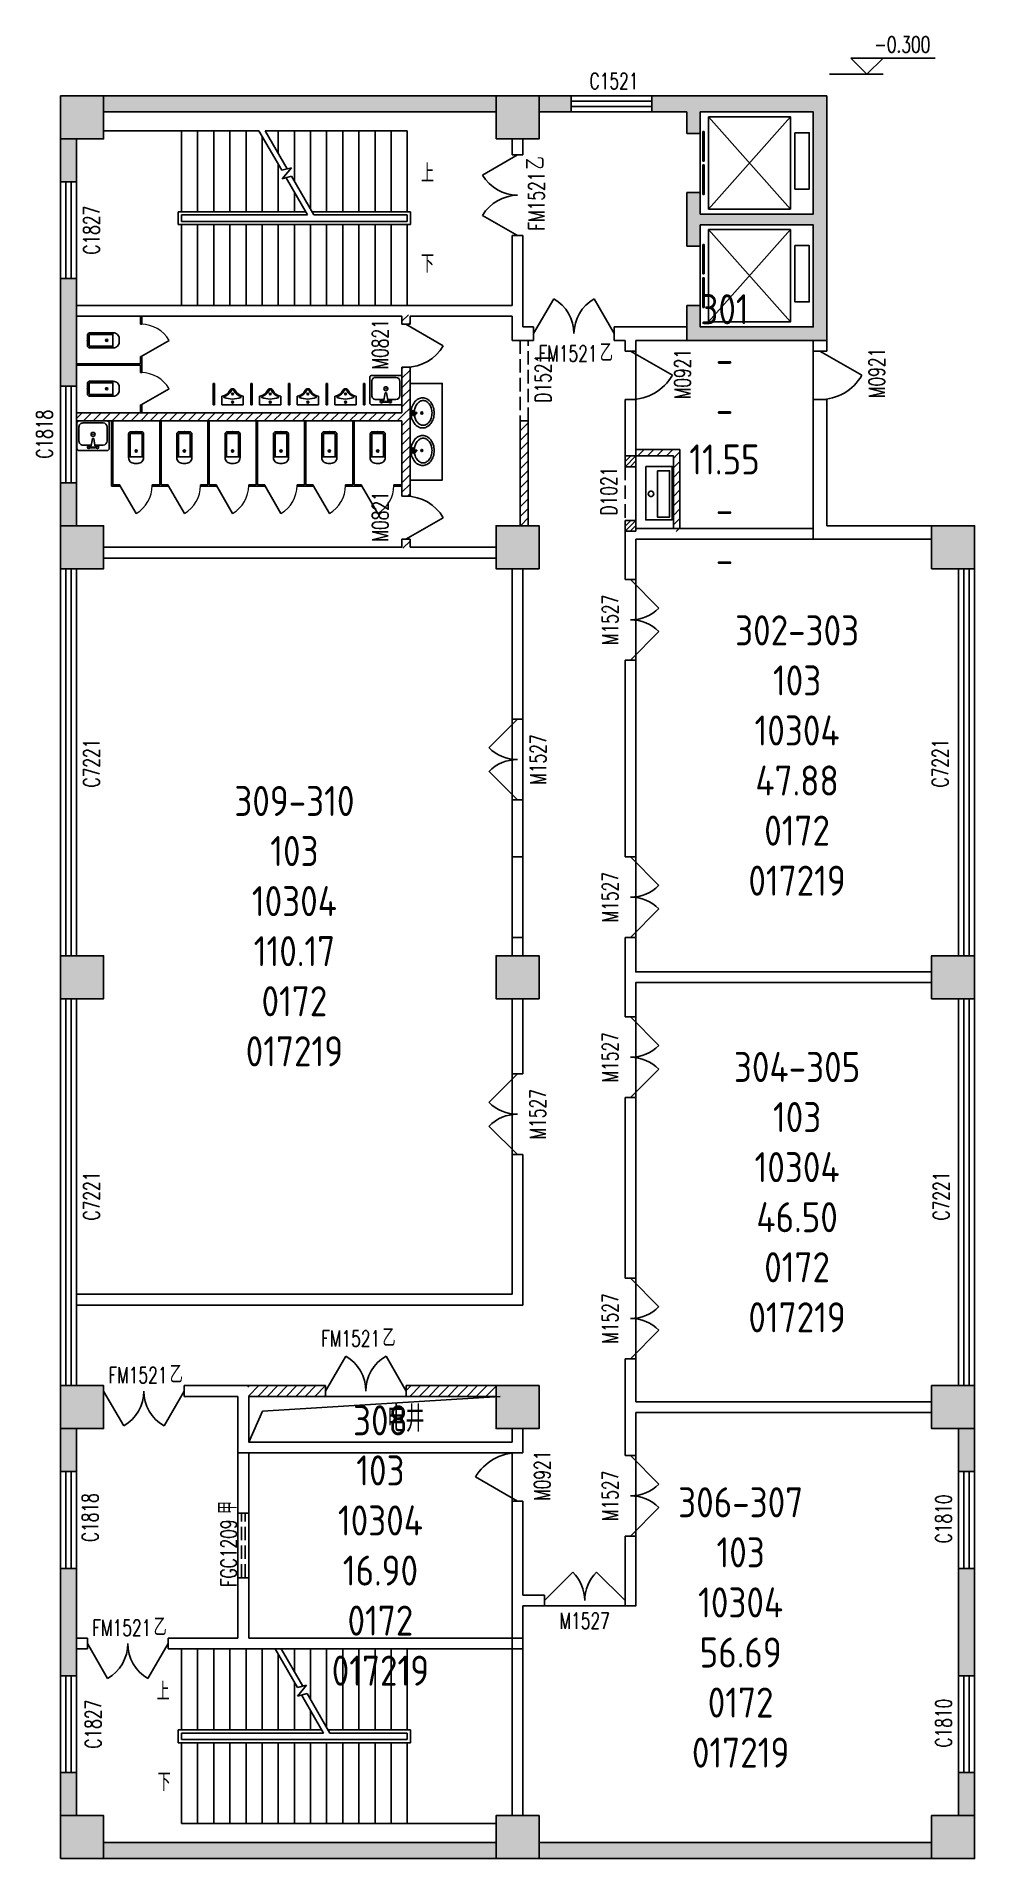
# Model space of a CAD drawing. Extents: x 203712 to 221160, y 120475 to 154381.
import ezdxf

# ---------------------------------------------------------------- set-up
doc = ezdxf.new("R2010")
doc.units = 0
doc.header["$LTSCALE"] = 1000
doc.header["$MEASUREMENT"] = 0
doc.linetypes.add('DASH', pattern=[0.35, 0.25, -0.1])
for name, color, linetype in [('bady', 30, 'Continuous'), ('PUB_HATCH', 8, 'Continuous'), ('RM', 4, 'Continuous'), ('RM$', 5, 'Continuous'), ('RM$TXT', 5, 'Continuous')]:
    doc.layers.add(name, color=color, linetype=linetype)
doc.styles.add('_TCH_DIM', font='SIMPLEX', dxfattribs={"bigfont": 'GBCBIG'})
doc.styles.add('_TCH_WINDOW', font='SIMPLEX', dxfattribs={"bigfont": 'GBCBIG'})
doc.styles.get("Standard").update_dxf_attribs({"font": 'gbenor.shx', "bigfont": 'gbcbig.shx'})
pattern_1 = [(45, (0, 89.76), (-88.388383, 88.388383), [])]

# ---------------------------------------------------------------- blocks, each defined once
blk = doc.blocks.new('_FZH')
blk.add_lwpolyline([(-0.5, -0.5), (0.5, -0.5), (0.5, 0.5), (-0.5, 0.5)], close=True)
at = {"layer": 'PUB_HATCH'}
blk.add_solid([(-0.5, -0.5), (0.5, -0.5), (-0.5, 0.5), (0.5, 0.5)], dxfattribs=at)
blk = doc.blocks.new('$WINLIB2D$00000001')
at = {"color": 0}
for points in [[(-0.5, 0.5), (-0.5, -0.5)], [(-0.5, 0.5), (0.5, 0.5)], [(0.5, -0.5), (0.5, 0.5)], [(0.5, 0.1667), (-0.5, 0.1667)], [(0.5, -0.1667), (-0.5, -0.1667)], [(-0.5, -0.5), (0.5, -0.5)]]:
    blk.add_lwpolyline(points, dxfattribs=at)
blk = doc.blocks.new('$DorLib2D$00000127')
at = {"color": 0, "linetype": 'Continuous'}
for p, q in [((-0.033, 0.795, -93.75), (-0.533, 0.795, -93.75)), ((-0.533, 0.795, -93.75), (-0.533, 0.69, -93.75)), ((-0.033, 0.69, -93.75), (-0.533, 0.69, -93.75)), ((-0.033, 0.795, -93.75), (-0.033, 0.69, -93.75)), ((0.033, 0.795, -93.75), (0.033, 0.69, -93.75)), ((0.533, 0.795, -93.75), (0.033, 0.795, -93.75)), ((0.533, 0.69, -93.75), (0.033, 0.69, -93.75)), ((0.533, 0.795, -93.75), (0.533, 0.69, -93.75)), ((0.5, 0.5, -93.75), (-0.5, 0.5, -93.75))]:
    blk.add_line(p, q, dxfattribs=at)
blk = doc.blocks.new('$DorLib2D$00000231')
at = {"color": 0}
for p, q in [((-0.5, 0), (-0.25, 0.433)), ((0.5, 0), (0.25, 0.433))]:
    blk.add_line(p, q, dxfattribs=at)
for centre, start, end in [((-0.5, 0), 0, 60), ((0.5, 0), 120, 180)]:
    blk.add_arc(centre, 0.5, start, end, dxfattribs=at)
blk = doc.blocks.new('$DorLib2D$00000228')
at = {"color": 0}
blk.add_line((0.5, 0), (0, 0.866), dxfattribs=at)
blk.add_arc((0.5, 0), 1, 120, 180, dxfattribs=at)
blk = doc.blocks.new('$DorLib2D$00000116')
at = {"color": 0}
for p, q in [((-0.5, 0), (-0.146, 0.354)), ((0.5, 0), (0.146, 0.354))]:
    blk.add_line(p, q, dxfattribs=at)
for centre, start, end in [((-0.5, 0), 0, 45), ((0.5, 0), 135, 180)]:
    blk.add_arc(centre, 0.5, start, end, dxfattribs=at)
blk = doc.blocks.new('$lvtry$00000193')
at = {"color": 0}
for p, q in [((-17, -43), (-17, -33)), ((17, -43), (17, -33))]:
    blk.add_line(p, q, dxfattribs=at)
blk.add_lwpolyline([(280, -215, 0.12431), (260, -136, 0.105707), (198, -63, 0.086941), (110, -17, 0.077137), (0, 0, 0.077137), (-110, -17, 0.086941), (-198, -63, 0.105707), (-260, -136, 0.12431), (-280, -215, 0.12431), (-260, -294, 0.105707), (-198, -367, 0.086941), (-110, -413, 0.077137), (0, -430, 0.077137), (110, -413, 0.086941), (198, -367, 0.105707), (260, -294, 0.12431)], format="xyb", close=True, dxfattribs=at)
blk.add_lwpolyline([(-25, -61, 0.056876), (-95, -75, 0.086941), (-168, -113, 0.105707), (-216, -170, 0.12431), (-230, -225, 0.12431), (-216, -280, 0.105707), (-168, -337, 0.086941), (-95, -375, 0.077137), (0, -390, 0.077137), (95, -375, 0.086941), (168, -337, 0.105707), (216, -280, 0.12431), (230, -225, 0.12431), (216, -170, 0.105707), (168, -113, 0.086941), (95, -75, 0.06676), (13, -60, 0.06676)], format="xyb", dxfattribs=at)
for centre, radius in [((0, -200), 20), ((0, -43), 16.7)]:
    blk.add_circle(centre, radius, dxfattribs=at)
for centre, radius, start, end in [((-40, -34), 10.1, 106.6096, 258.1648), ((-64, 234), 259, 274.7069, 282.3732), ((-75, -213), 173, 71.36, 79.1873), ((-29, -80), 6.77, 155.344, 308.3224), ((-171, 19), 166, 324.8411, 338.1337), ((-171, 19), 170, 324.8411, 331.3523), ((-29, -80), 3.37, 155.344, 308.3224), ((100, -194), 170, 132.3141, 138.8253), ((100, -194), 166, 125.5327, 138.8253), ((-12, -58), 10.6, 201.8924, 261.774), ((0, -33), 16.7, 0, 180), ((-381, -115), 372, 2.3982, 6.7627), ((0, -96), 9.9, 201.7837, 338.2163), ((64, 234), 259, 257.6268, 265.2931), ((381, -115), 372, 170.1008, 177.6018), ((75, -213), 173, 100.8127, 110.4191), ((40, -34), 10.1, 281.8352, 73.3904)]:
    blk.add_arc(centre, radius, start, end, dxfattribs=at)
for p in [(0, -43), (0, -200)]:
    blk.add_point(p, dxfattribs=at)
blk = doc.blocks.new('$lvtry$00000202')
at = {"color": 0}
for p, q in [((-110, -40, 0), (-110, -470, 0)), ((100, -30, 0), (-100, -30, 0)), ((110, -470, 0), (110, -40, 0)), ((140, -470, 0), (-140, -470, 0))]:
    blk.add_line(p, q, dxfattribs=at)
at = {"color": 0, "elevation": 0}
blk.add_lwpolyline([(140, -40, 0.414214), (100, 0), (-100, 0, 0.414214), (-140, -40), (-140, -480, 0.414214), (-30, -590), (30, -590, 0.414214), (140, -480)], format="xyb", close=True, dxfattribs=at)
at = {"color": 0}
blk.add_circle((0, -359, 0), 20, dxfattribs=at)
for centre, start, end in [((-100, -40, 0), 90, 180), ((100, -40, 0), 0, 90)]:
    blk.add_arc(centre, 10, start, end, dxfattribs=at)
for p in [(0, 0, 0), (0, -359, 0)]:
    blk.add_point(p, dxfattribs=at)
blk = doc.blocks.new('$TCHSYS$APDOOR2D')
blk.add_line((0.5, 0), (0, 0.866))
at = {"lineweight": 13}
blk.add_arc((0.5, 0), 1, 120, 180, dxfattribs=at)
blk = doc.blocks.new('$lvtry$00000222')
at = {"color": 0, "elevation": 0}
blk.add_lwpolyline([(-205, -191), (-205, 0), (205, 0), (205, -191, 0.268068), (51, -323, -0.317765), (0, -360, -0.317765), (-51, -323, 0.268068)], format="xyb", close=True, dxfattribs=at)
at = {"color": 0}
for centre in [(0, -60, 0), (0, -242, 0)]:
    blk.add_circle(centre, 20, dxfattribs=at)
for centre, radius, start, end in [((-152, -175, 0), 10, 114.1084, 248.1394), ((5, -526, 0), 395, 66.6675, 114.1084), ((-243, -401, 0), 233, 19.2639, 68.1394), ((0, -316, 0), 24, 199.2639, 269.4998), ((0, -316, 0), 24, 270.5002, 340.7361), ((243, -401, 0), 233, 110.4941, 160.7361), ((158, -173, 0), 10, 290.4941, 66.6675)]:
    blk.add_arc(centre, radius, start, end, dxfattribs=at)
for p in [(0, -60, 0), (0, -242, 0)]:
    blk.add_point(p, dxfattribs=at)
blk = doc.blocks.new('$lvtry$00000188')
at = {"color": 0, "linetype": 'ByBlock'}
for p, q in [((-262, -437, 0), (-262, -175, 0)), ((-187, -100, 0), (-31, -100, 0)), ((-41, -53, 0), (-12, -225, 0)), ((-38, -50, 0), (38, -50, 0)), ((-12, -225, 0), (12, -225, 0)), ((12, -225, 0), (41, -53, 0)), ((31, -100, 0), (187, -100, 0)), ((262, -175, 0), (262, -437, 0)), ((187, -512, 0), (-187, -512, 0))]:
    blk.add_line(p, q, dxfattribs=at)
at = {"color": 0, "linetype": 'ByBlock', "elevation": 0}
blk.add_lwpolyline([(-262, 0, 0.414214), (-300, -37), (-300, -512, 0.414214), (-262, -549), (262, -549, 0.414214), (300, -512), (300, -37, 0.414214), (262, 0)], format="xyb", close=True, dxfattribs=at)
blk.add_lwpolyline([(262, -175, 0.414214), (187, -100)], format="xyb", dxfattribs=at)
at = {"color": 0, "linetype": 'ByBlock'}
for centre, radius in [((-80, -62, 0), 25), ((-80, -62, 0), 20), ((0, -300, 0), 37.4), ((80, -62, 0), 25), ((80, -62, 0), 20)]:
    blk.add_circle(centre, radius, dxfattribs=at)
for centre, radius, start, end in [((-187, -175, 0), 74.9, 90, 180), ((-38, -53, 0), 3, 90, 189.4623), ((38, -53, 0), 3, 350.5377, 90), ((-187, -437, 0), 74.9, 180, 270), ((187, -437, 0), 74.9, 270, 0)]:
    blk.add_arc(centre, radius, start, end, dxfattribs=at)
at = {"color": 0}
for p in [(0, -65, 0), (0, -300, 0)]:
    blk.add_point(p, dxfattribs=at)

msp = doc.modelspace()

# ---------------------------------------------------------------- hatches: boundary and pattern name
at = {"layer": 'bady'}
for points in [[(204960, 153275), (204960, 152975), (212260, 152975), (212260, 153275)], [(213060, 153275), (213060, 152975), (213660, 152975), (213660, 153275)], [(216054, 153275), (215160, 153275), (215160, 152975), (215810, 152975), (215975, 153075)], [(218160, 152975), (218410, 153275), (216054, 153275), (215975, 153075), (216060, 152975)], [(218244, 151008), (218410, 151075), (218410, 153275), (218160, 152975), (218160, 151075)], [(215810, 152975), (215810, 152575), (216060, 152575), (216060, 152975), (215975, 153075)], [(204460, 152475), (204160, 152475), (204160, 151675), (204460, 151675)], [(216060, 151075), (216060, 151475), (215810, 151475), (215810, 151075), (215977, 151008)], [(215810, 151075), (215810, 150475), (216060, 150475), (216060, 150875), (215977, 151008)], [(215977, 151008), (216060, 150875), (218160, 150875), (218244, 151008), (218160, 151075), (216060, 151075)], [(218160, 148975), (218410, 148725), (218410, 151075), (218244, 151008), (218160, 150875)], [(204460, 147875), (204460, 149875), (204160, 149875), (204160, 147875)], [(216060, 148975), (216060, 149375), (215810, 149375), (215810, 148725)], [(216060, 148975), (215810, 148725), (218410, 148725), (218160, 148975)], [(204160, 145275), (204460, 145275), (204460, 146075), (204160, 146075)], [(204460, 128475), (204160, 128475), (204160, 127675), (204460, 127675)], [(221160, 128475), (220860, 128475), (220860, 127675), (221160, 127675)], [(204460, 123875), (204460, 125875), (204160, 125875), (204160, 123875)], [(220860, 125875), (220860, 123875), (221160, 123875), (221160, 125875)], [(204160, 121275), (204460, 121275), (204460, 122075), (204160, 122075)], [(220860, 121275), (221160, 121275), (221160, 122075), (220860, 122075)], [(212260, 120475), (212260, 120775), (204960, 120775), (204960, 120475)], [(220360, 120475), (220360, 120775), (213060, 120775), (213060, 120475)]]:
    msp.add_hatch(color=30, dxfattribs=at).paths.add_polyline_path(points)
h = msp.add_hatch(dxfattribs=at)
h.set_pattern_fill('普通砖', color=30, scale=50, style=0)
h.set_pattern_definition(pattern_1)
h.paths.add_polyline_path([(210510, 149175), (210510, 149025), (210660, 149025), (210660, 149175), (210585, 149242)])
h = msp.add_hatch(dxfattribs=at)
h.set_pattern_fill('普通砖', color=30, scale=50, style=0)
h.set_pattern_definition(pattern_1)
h.paths.add_polyline_path([(210660, 147300), (210660, 148225), (210510, 148225), (210510, 147375), (210560, 147300)])
h = msp.add_hatch(dxfattribs=at)
h.set_pattern_fill('普通砖', color=30, scale=50, style=0)
h.set_pattern_definition(pattern_1)
h.paths.add_polyline_path([(204460, 147225), (205660, 147225), (205660, 147375), (204460, 147375)])
h = msp.add_hatch(dxfattribs=at)
h.set_pattern_fill('普通砖', color=30, scale=50, style=0)
h.set_pattern_definition(pattern_1)
h.paths.add_polyline_path([(205660, 147375), (205660, 147225), (210510, 147225), (210560, 147300), (210510, 147375)])
h = msp.add_hatch(dxfattribs=at)
h.set_pattern_fill('普通砖', color=30, scale=50, style=0)
h.set_pattern_definition(pattern_1)
h.paths.add_polyline_path([(210510, 147225), (210510, 145825), (210660, 145825), (210660, 147300), (210560, 147300)])
h = msp.add_hatch(dxfattribs=at)
h.set_pattern_fill('普通砖', color=30, scale=50, style=0)
h.set_pattern_definition(pattern_1)
h.paths.add_polyline_path([(212860, 145275), (212860, 147225), (212710, 147225), (212710, 145275)])
h = msp.add_hatch(dxfattribs=at)
h.set_pattern_fill('ANSI31', color=30, scale=41.666667, style=0)
h.set_pattern_definition([(45, (214660.384, 146375), (-46.772, 46.772), [])])
h.paths.add_polyline_path([(214860, 146575), (214660, 146575), (214660, 146375), (214860, 146375)])
h = msp.add_hatch(dxfattribs=at)
h.set_pattern_fill('普通砖', color=30, scale=50, style=0)
h.set_pattern_definition(pattern_1)
h.paths.add_polyline_path([(214860, 146575), (215560, 146575), (215620, 146615), (215620, 146695), (214860, 146695)])
h = msp.add_hatch(dxfattribs=at)
h.set_pattern_fill('普通砖', color=30, scale=50, style=0)
h.set_pattern_definition(pattern_1)
h.paths.add_polyline_path([(215620, 145158), (215680, 145225), (215680, 146575), (215620, 146615), (215560, 146575), (215560, 145225)])
h = msp.add_hatch(dxfattribs=at)
h.set_pattern_fill('普通砖', color=30, scale=50, style=0)
h.set_pattern_definition(pattern_1)
h.paths.add_polyline_path([(215620, 146615), (215680, 146575), (215680, 146695), (215620, 146695)])
h = msp.add_hatch(dxfattribs=at)
h.set_pattern_fill('ANSI31', color=30, scale=41.666667, style=0)
h.set_pattern_definition([(45, (214660.384, 145175), (-46.772, 46.772), [])])
h.paths.add_polyline_path([(214860, 145375), (214660, 145375), (214660, 145175), (214860, 145175)])
h = msp.add_hatch(dxfattribs=at)
h.set_pattern_fill('普通砖', color=30, scale=50, style=0)
h.set_pattern_definition(pattern_1)
h.paths.add_polyline_path([(210660, 144875), (210660, 145025), (210510, 145025), (210510, 144875), (210585, 144808)])
h = msp.add_hatch(dxfattribs=at)
h.set_pattern_fill('普通砖', color=30, scale=50, style=0)
h.set_pattern_definition(pattern_1)
h.paths.add_polyline_path([(207660, 129075), (209089, 129075), (209089, 129275), (207660, 129275), (207594, 129142)])
h = msp.add_hatch(dxfattribs=at)
h.set_pattern_fill('普通砖', color=30, scale=50, style=0)
h.set_pattern_definition(pattern_1)
h.paths.add_polyline_path([(212260, 129075), (212260, 129275), (210589, 129275), (210589, 129075)])

# ---------------------------------------------------------------- linework, layer by layer
at = {"layer": 'bady', "color": 30}
for p, q in [((219160, 153678), (218860, 153978)), ((218860, 153978), (220425, 153978)), ((219160, 153678), (219460, 153978)), ((218460, 153678), (219460, 153678)), ((212260, 153275), (204960, 153275)), ((213660, 153275), (213060, 153275)), ((213660, 152975), (213660, 153275)), ((216054, 153275), (215160, 153275)), ((215160, 153275), (215160, 152975)), ((218410, 153275), (216054, 153275)), ((218410, 151075), (218410, 153275)), ((212260, 152975), (204960, 152975)), ((213060, 152975), (213660, 152975)), ((215160, 152975), (215810, 152975)), ((215810, 152975), (215810, 152575)), ((216060, 152575), (216060, 152975)), ((218160, 152975), (216060, 152975)), ((218160, 151075), (218160, 152975)), ((206410, 152625), (204960, 152625)), ((207851, 152625), (206410, 152625)), ((206410, 151120), (206410, 152625)), ((206410, 151120), (206410, 152625)), ((206710, 151120), (206710, 152625)), ((207010, 151120), (207010, 152625)), ((207310, 151120), (207310, 152625)), ((207610, 151120), (207610, 152625)), ((208275, 151890), (207851, 152625)), ((210610, 152625), (207966, 152625)), ((208375, 151916), (207966, 152625)), ((208210, 152202), (208210, 152625)), ((208510, 151683), (208510, 152625)), ((208810, 151163), (208810, 152625)), ((209110, 151120), (209110, 152625)), ((209410, 151120), (209410, 152625)), ((209710, 151120), (209710, 152625)), ((210010, 151120), (210010, 152625)), ((210310, 151120), (210310, 152625)), ((210610, 151120), (210610, 152625)), ((217736, 152886), (216213, 151169)), ((216213, 152886), (217736, 151169)), ((204160, 152475), (204160, 151675)), ((204460, 151675), (204460, 152475)), ((204460, 152475), (204460, 149375)), ((207910, 151120), (207910, 152522)), ((212560, 152475), (212560, 152175)), ((212760, 152175), (212760, 152475)), ((215810, 152575), (216060, 152575)), ((208210, 151120), (208210, 152002)), ((208456, 151938), (208275, 151890)), ((208283, 151732), (208456, 151938)), ((212560, 152175), (212760, 152175)), ((204160, 151675), (204460, 151675)), ((208455, 151778), (208283, 151732)), ((208754, 151060), (208355, 151751)), ((208870, 151060), (208455, 151778)), ((208510, 151120), (208510, 151483)), ((216060, 151475), (215810, 151475)), ((215810, 151475), (215810, 151075)), ((216060, 151075), (216060, 151475)), ((208720, 151120), (206350, 151120)), ((206350, 151120), (206350, 150880)), ((206350, 150880), (210670, 150880)), ((208754, 151060), (206410, 151060)), ((208754, 151060), (206410, 151060)), ((206410, 151060), (206410, 150940)), ((206410, 150940), (206410, 151060)), ((206410, 150940), (210610, 150940)), ((206410, 150940), (210610, 150940)), ((206410, 150880), (206410, 149375)), ((206410, 149375), (206410, 150880)), ((206710, 150880), (206710, 149375)), ((207010, 150880), (207010, 149375)), ((207310, 150880), (207310, 149375)), ((207610, 150880), (207610, 149375)), ((207910, 150880), (207910, 149375)), ((208210, 150880), (208210, 149375)), ((208510, 150880), (208510, 149375)), ((208810, 150880), (208810, 149375)), ((210670, 151120), (208835, 151120)), ((210610, 151060), (208870, 151060)), ((210610, 151060), (208870, 151060)), ((209110, 150880), (209110, 149375)), ((209410, 150880), (209410, 149375)), ((209710, 150880), (209710, 149375)), ((210010, 150880), (210010, 149375)), ((210310, 150880), (210310, 149375)), ((210610, 150940), (210610, 151060)), ((210610, 151060), (210610, 150940)), ((210610, 150880), (210610, 149375)), ((210670, 150880), (210670, 151120)), ((215810, 151075), (215810, 150475)), ((216060, 151075), (218160, 151075)), ((218410, 148725), (218410, 151075)), ((212760, 150675), (212560, 150675)), ((212560, 150675), (212560, 149375)), ((212760, 149375), (212760, 150675)), ((216060, 150475), (216060, 150875)), ((216060, 150875), (218160, 150875)), ((217736, 150786), (216213, 149069)), ((216213, 150786), (217736, 149069)), ((218160, 148975), (218160, 150875)), ((215810, 150475), (216060, 150475)), ((204460, 149875), (204160, 149875)), ((204160, 149875), (204160, 147875)), ((204460, 147875), (204460, 149875)), ((204460, 149375), (210585, 149375)), ((204460, 149375), (204460, 149175)), ((204460, 149375), (206410, 149375)), ((206410, 149375), (210610, 149375)), ((210585, 149375), (212560, 149375)), ((212760, 148975), (212760, 149375)), ((216060, 149375), (215810, 149375)), ((215810, 149375), (215810, 148725)), ((216060, 148975), (216060, 149375)), ((204460, 149175), (210510, 149175)), ((205648, 149175), (205648, 149025)), ((205673, 149175), (205648, 149175)), ((205648, 149025), (205673, 149025)), ((205673, 149025), (205673, 149175)), ((210510, 149175), (210510, 149025)), ((210510, 149025), (210660, 149025)), ((210660, 149175), (212560, 149175)), ((210660, 149025), (210660, 149175)), ((212560, 148725), (212560, 149175)), ((212960, 148975), (212760, 148975)), ((212960, 148725), (212960, 148975)), ((214760, 148975), (214460, 148975)), ((214460, 148975), (214460, 148725)), ((214760, 148975), (215810, 148975)), ((215810, 148975), (215810, 148725)), ((216060, 148975), (218160, 148975)), ((212560, 148725), (212960, 148725)), ((212860, 148725), (212710, 148725)), ((214460, 148725), (214660, 148725)), ((214660, 148725), (214660, 148525)), ((214660, 148525), (214860, 148525)), ((214860, 148725), (215810, 148725)), ((214860, 148525), (214860, 148725)), ((215810, 148725), (218410, 148725)), ((218160, 148725), (218160, 148525)), ((218410, 148725), (218160, 148725)), ((218160, 148525), (218410, 148525)), ((218410, 148525), (218410, 148725)), ((204460, 148288), (205648, 148288)), ((204460, 148288), (204460, 148262)), ((204460, 148262), (205648, 148262)), ((205673, 148425), (205648, 148425)), ((205648, 148425), (205648, 148288)), ((205648, 148262), (205648, 148125)), ((205673, 148275), (205673, 148425)), ((205673, 148125), (205673, 148275)), ((210660, 148225), (210510, 148225)), ((210510, 148225), (210510, 147375)), ((210660, 147300), (210660, 148225)), ((204160, 147875), (204460, 147875)), ((205648, 148125), (205673, 148125)), ((206998, 147525), (206998, 147925)), ((206998, 147925), (207023, 147925)), ((207023, 147525), (207023, 147925)), ((207698, 147525), (207698, 147925)), ((207698, 147925), (207723, 147925)), ((207723, 147525), (207723, 147925)), ((208398, 147525), (208398, 147925)), ((208398, 147925), (208423, 147925)), ((208423, 147525), (208423, 147925)), ((209098, 147525), (209098, 147925)), ((209098, 147925), (209123, 147925)), ((209123, 147525), (209123, 147925)), ((209798, 147525), (209798, 147925)), ((209798, 147925), (209823, 147925)), ((209823, 147525), (209823, 147925)), ((205673, 147525), (205648, 147525)), ((205648, 147525), (205648, 147375)), ((205673, 147375), (205673, 147525)), ((206998, 147525), (207023, 147525)), ((207698, 147525), (207723, 147525)), ((208398, 147525), (208423, 147525)), ((209098, 147525), (209123, 147525)), ((209798, 147525), (209823, 147525)), ((214860, 147625), (214660, 147625)), ((214660, 147625), (214660, 146375)), ((214860, 146375), (214860, 147625)), ((218410, 147625), (218160, 147625)), ((218160, 147625), (218160, 145025)), ((218410, 145275), (218410, 147625)), ((204460, 147375), (205660, 147375)), ((204460, 147375), (204460, 147225)), ((204460, 147225), (205660, 147225)), ((205107, 147225), (205107, 146012)), ((205132, 147225), (205107, 147225)), ((205132, 147225), (205132, 146038)), ((205660, 147375), (210510, 147375)), ((205660, 147225), (210510, 147225)), ((206004, 147225), (206004, 146038)), ((206029, 147225), (206004, 147225)), ((206029, 147225), (206029, 146038)), ((206901, 147225), (206901, 146038)), ((206926, 147225), (206901, 147225)), ((206926, 147225), (206926, 146038)), ((207798, 147225), (207798, 146038)), ((207823, 147225), (207798, 147225)), ((207823, 147225), (207823, 146038)), ((208698, 147225), (208698, 146038)), ((208723, 147225), (208698, 147225)), ((208723, 147225), (208723, 146038)), ((209598, 147225), (209598, 146038)), ((209623, 147225), (209598, 147225)), ((209623, 147225), (209623, 146038)), ((210510, 147225), (210510, 145825)), ((210660, 145825), (210660, 147300)), ((212860, 147225), (212710, 147225)), ((212710, 147225), (212710, 145275)), ((212860, 145275), (212860, 147225)), ((214860, 146695), (215620, 146695)), ((214860, 146695), (214860, 146575)), ((214860, 146575), (215560, 146575)), ((215560, 145225), (215560, 146575)), ((215620, 146695), (215680, 146695)), ((215680, 146695), (215680, 146575)), ((215680, 145225), (215680, 146575)), ((215680, 146575), (215680, 146575)), ((214660, 146375), (214860, 146375)), ((204460, 146075), (204160, 146075)), ((204160, 146075), (204160, 145275)), ((204460, 145275), (204460, 146075)), ((205107, 146012), (205266, 146012)), ((205266, 146038), (205132, 146038)), ((205266, 146012), (205266, 146038)), ((206004, 146038), (205866, 146038)), ((205866, 146038), (205866, 146012)), ((205866, 146012), (206016, 146012)), ((206016, 146012), (206163, 146012)), ((206163, 146038), (206029, 146038)), ((206163, 146012), (206163, 146038)), ((206901, 146038), (206763, 146038)), ((206763, 146038), (206763, 146012)), ((206763, 146012), (206913, 146012)), ((206913, 146012), (207060, 146012)), ((207060, 146038), (206926, 146038)), ((207060, 146012), (207060, 146038)), ((207798, 146038), (207660, 146038)), ((207660, 146038), (207660, 146012)), ((207660, 146012), (207810, 146012)), ((207810, 146012), (207960, 146012)), ((207960, 146038), (207823, 146038)), ((207960, 146012), (207960, 146038)), ((208698, 146038), (208560, 146038)), ((208560, 146038), (208560, 146012)), ((208560, 146012), (208710, 146012)), ((208710, 146012), (208860, 146012)), ((208860, 146038), (208723, 146038)), ((208860, 146012), (208860, 146038)), ((209598, 146038), (209460, 146038)), ((209460, 146038), (209460, 146012)), ((209460, 146012), (209610, 146012)), ((209610, 146012), (209760, 146012)), ((209760, 146038), (209623, 146038)), ((209760, 146012), (209760, 146038)), ((210510, 146038), (210360, 146038)), ((210360, 146038), (210360, 146012)), ((210360, 146012), (210510, 146012)), ((210510, 146012), (210510, 146038)), ((210510, 145825), (210660, 145825)), ((214860, 145375), (214660, 145375)), ((214660, 145375), (214660, 145225)), ((214660, 145225), (214660, 144275)), ((214860, 145225), (214860, 145375)), ((214860, 145225), (215560, 145225)), ((215680, 145225), (218160, 145225)), ((218160, 145225), (218160, 145025)), ((218410, 145275), (220360, 145275)), ((204960, 144875), (210510, 144875)), ((210660, 145025), (210510, 145025)), ((210510, 145025), (210510, 144875)), ((210660, 144875), (210660, 145025)), ((210660, 144875), (212260, 144875)), ((214860, 145025), (215620, 145025)), ((214860, 144275), (214860, 145025)), ((215620, 145025), (218160, 145025)), ((218160, 145025), (220360, 145025)), ((204960, 144675), (210585, 144675)), ((210585, 144675), (212260, 144675)), ((212560, 144475), (212560, 141675)), ((212760, 141675), (212760, 144475)), ((214660, 144275), (214860, 144275)), ((214860, 142775), (214660, 142775)), ((214660, 142775), (214660, 139115)), ((214860, 139115), (214860, 142775)), ((212560, 141675), (212760, 141675)), ((212560, 140175), (212560, 141675)), ((212560, 141675), (212760, 141675)), ((212560, 141675), (212560, 140175)), ((212760, 141675), (212760, 140175)), ((212760, 140175), (212760, 141675)), ((212760, 140175), (212560, 140175)), ((212560, 140175), (212560, 139115)), ((212760, 140175), (212560, 140175)), ((212760, 139115), (212760, 140175)), ((212560, 139115), (212760, 139115)), ((212560, 139115), (212560, 137615)), ((212760, 137615), (212760, 139115)), ((214660, 139115), (214860, 139115)), ((212760, 137615), (212560, 137615)), ((212560, 137615), (212560, 137275)), ((212760, 137275), (212760, 137615)), ((214860, 137615), (214660, 137615)), ((214660, 137615), (214660, 136775)), ((214860, 136975), (214860, 137615)), ((214660, 136775), (214660, 136135)), ((220360, 136975), (214860, 136975)), ((220360, 136775), (214860, 136775)), ((214860, 136135), (214860, 136775)), ((212560, 136475), (212560, 135075)), ((212760, 135075), (212760, 136475)), ((214660, 136135), (214860, 136135)), ((212560, 135075), (212760, 135075)), ((214860, 134635), (214660, 134635)), ((214660, 134635), (214660, 131275)), ((214860, 131275), (214860, 134635)), ((212760, 133575), (212560, 133575)), ((212560, 133575), (212560, 130975)), ((212760, 130775), (212760, 133575)), ((214660, 131275), (214860, 131275)), ((212560, 130975), (204460, 130975)), ((204460, 130775), (204460, 130975)), ((212760, 130775), (204460, 130775)), ((214860, 129775), (214660, 129775)), ((214660, 129775), (214660, 128975)), ((214860, 128975), (214860, 129775)), ((207660, 129275), (206460, 129275)), ((206460, 129275), (206460, 129075)), ((209089, 129275), (207660, 129275)), ((209089, 129075), (209089, 129275)), ((212260, 129275), (210589, 129275)), ((210589, 129275), (210589, 129075)), ((206460, 129075), (207460, 129075)), ((207460, 129075), (207460, 128025)), ((207660, 129075), (209089, 129075)), ((207660, 129075), (207660, 128225)), ((210589, 129075), (212260, 129075)), ((214660, 128975), (214660, 128975)), ((214660, 128775), (214660, 128975)), ((220360, 128975), (214860, 128975)), ((214660, 128775), (214660, 127975)), ((214660, 128775), (214660, 128775)), ((214860, 127975), (214860, 128775)), ((220360, 128775), (214860, 128775)), ((204160, 128475), (204160, 127675)), ((204460, 127675), (204460, 128475)), ((207660, 128225), (212560, 128225)), ((212560, 128225), (212560, 128475)), ((212760, 128225), (212760, 128475)), ((212760, 128025), (212760, 128225)), ((220860, 128475), (220860, 127675)), ((221160, 127675), (221160, 128475)), ((207460, 124575), (207460, 128025)), ((207460, 128025), (207660, 128025)), ((207460, 128025), (212560, 128025)), ((207660, 124575), (207660, 128025)), ((212560, 128025), (212760, 128025)), ((214660, 127975), (214860, 127975)), ((204160, 127675), (204460, 127675)), ((220860, 127675), (221160, 127675)), ((212760, 127125), (212560, 127125)), ((212560, 127125), (212560, 125175)), ((212760, 125375), (212760, 127125)), ((214860, 126475), (214660, 126475)), ((214660, 126475), (214660, 125375)), ((214860, 125175), (214860, 126475)), ((204460, 125875), (204160, 125875)), ((204160, 125875), (204160, 123875)), ((204460, 123875), (204460, 125875)), ((220860, 125875), (220860, 123875)), ((221160, 125875), (220860, 125875)), ((221160, 123875), (221160, 125875)), ((212560, 124375), (212560, 125175)), ((213160, 125375), (212760, 125375)), ((212760, 124375), (212760, 125175)), ((212760, 125175), (213160, 125175)), ((213160, 125175), (213160, 125375)), ((214660, 125375), (214660, 125175)), ((214660, 125175), (214860, 125175)), ((204660, 124575), (204460, 124575)), ((204460, 124575), (204460, 124375)), ((204660, 124375), (204660, 124575)), ((207460, 124575), (206160, 124575)), ((206160, 124575), (206160, 124375)), ((212760, 124575), (207660, 124575)), ((212760, 121275), (212760, 124575)), ((204460, 124375), (204660, 124375)), ((206160, 124375), (207560, 124375)), ((206410, 124375), (208151, 124375)), ((206410, 124375), (206410, 122870)), ((206710, 124375), (206710, 122870)), ((207010, 124375), (207010, 122870)), ((207310, 124375), (207310, 122870)), ((212560, 124375), (207560, 124375)), ((207610, 124375), (207610, 122870)), ((207910, 124375), (207910, 122870)), ((208151, 124375), (208565, 123657)), ((208210, 124272), (208210, 122870)), ((208266, 124375), (210610, 124375)), ((208266, 124375), (208665, 123684)), ((208510, 124375), (208510, 123952)), ((208810, 124375), (208810, 123433)), ((209110, 124375), (209110, 122913)), ((209410, 124375), (209410, 122870)), ((209710, 124375), (209710, 122870)), ((210010, 124375), (210010, 122870)), ((210310, 124375), (210310, 122870)), ((210610, 124375), (210610, 122870)), ((212560, 124375), (210610, 124375)), ((210610, 124375), (210610, 122870)), ((212560, 124375), (212760, 124375)), ((212560, 121275), (212560, 124375)), ((212560, 121275), (212560, 124375)), ((204160, 123875), (204460, 123875)), ((220860, 123875), (221160, 123875)), ((208510, 123752), (208510, 122870)), ((208565, 123657), (208738, 123703)), ((208738, 123703), (208565, 123497)), ((208565, 123497), (208745, 123545)), ((208645, 123519), (209054, 122810)), ((208745, 123545), (209170, 122810)), ((208810, 123233), (208810, 122870)), ((206350, 122630), (206350, 122870)), ((206350, 122870), (209020, 122870)), ((206410, 122810), (209054, 122810)), ((206410, 122690), (206410, 122810)), ((206410, 122810), (209054, 122810)), ((206410, 122810), (206410, 122690)), ((209135, 122870), (210670, 122870)), ((209170, 122810), (210610, 122810)), ((209170, 122810), (210610, 122810)), ((210610, 122810), (210610, 122690)), ((210610, 122810), (210610, 122690)), ((210670, 122870), (210670, 122630)), ((210670, 122630), (206350, 122630)), ((210610, 122690), (206410, 122690)), ((210610, 122690), (206410, 122690)), ((206410, 121125), (206410, 122630)), ((206710, 121125), (206710, 122630)), ((207010, 121125), (207010, 122630)), ((207310, 121125), (207310, 122630)), ((207610, 121125), (207610, 122630)), ((207910, 121125), (207910, 122630)), ((208210, 121125), (208210, 122630)), ((208510, 121125), (208510, 122630)), ((208810, 121125), (208810, 122630)), ((209110, 121125), (209110, 122630)), ((209410, 121125), (209410, 122630)), ((209710, 121125), (209710, 122630)), ((210010, 121125), (210010, 122630)), ((210310, 121125), (210310, 122630)), ((210610, 121125), (210610, 122630)), ((210610, 122630), (210610, 121125)), ((204460, 122075), (204160, 122075)), ((204160, 122075), (204160, 121275)), ((204460, 121275), (204460, 122075)), ((221160, 122075), (220860, 122075)), ((220860, 122075), (220860, 121275)), ((221160, 121275), (221160, 122075)), ((210610, 121125), (206410, 121125)), ((210610, 121125), (212260, 121125)), ((204960, 120775), (212260, 120775)), ((213060, 120775), (220360, 120775)), ((204960, 120475), (212260, 120475)), ((213060, 120475), (220360, 120475))]:
    msp.add_line(p, q, dxfattribs=at)
at = {"layer": 'bady', "color": 30, "linetype": 'DASH'}
for p, q in [((212710, 148725), (212710, 147225)), ((212860, 147225), (212860, 148725)), ((214660, 146375), (214660, 145375)), ((214860, 145375), (214860, 146375)), ((207460, 126900), (207660, 126900)), ((207527, 125700), (207527, 126900)), ((207594, 125700), (207594, 126900)), ((207460, 125700), (207660, 125700))]:
    msp.add_line(p, q, dxfattribs=at)
at = {"layer": 'bady', "color": 30}
for points in [[(216213, 152886), (217736, 152886), (217736, 151169), (216213, 151169)], [(217818, 152588), (218085, 152588), (218085, 151540), (217818, 151540)], [(216213, 150786), (217736, 150786), (217736, 149069), (216213, 149069)], [(217818, 150488), (218085, 150488), (218085, 149440), (217818, 149440)], [(210660, 146125), (210660, 147925), (211260, 147925), (211260, 146125)], [(214660, 146575), (214860, 146575), (214860, 146375), (214660, 146375)], [(215045, 146379), (215535, 146379), (215535, 145384), (215045, 145384)], [(215263, 146300), (215489, 146300), (215489, 145437), (215263, 145437)], [(214660, 145375), (214860, 145375), (214860, 145175), (214660, 145175)]]:
    msp.add_lwpolyline(points, close=True, dxfattribs=at)
for points in [[(210760, 150158, 0, 0, 0), (205435, 150158, 0, 0, 0), (205435, 151842, 0, 0, 0), (207910, 151842, 80, 0, 0), (208210, 151842, 0, 0, 0)], [(210760, 151842, 0, 0, 0), (208810, 151842, 80, 0, 0), (208510, 151842, 0, 0, 0)], [(206260, 123592, 0, 0, 0), (208210, 123592, 80, 0, 0), (208510, 123592, 0, 0, 0)], [(206260, 121908, 0, 0, 0), (211585, 121908, 0, 0, 0), (211585, 123592, 0, 0, 0), (209110, 123592, 80, 0, 0), (208810, 123592, 0, 0, 0)]]:
    msp.add_lwpolyline(points, format="xyseb", dxfattribs=at)
msp.add_lwpolyline([(212337, 129075), (207918, 128798), (207660, 128225)], dxfattribs=at)
msp.add_circle((215143, 145870), 51.8, dxfattribs=at)
at = {"layer": 'RM'}
for points in [[(216060, 152975), (218160, 152975), (218160, 151075), (216060, 151075)], [(216060, 150875), (218160, 150875), (218160, 148975), (216060, 148975)], [(207660, 129075), (207660, 128225), (212560, 128225), (212560, 128475), (212260, 128475), (212260, 129075)]]:
    msp.add_lwpolyline(points, close=True, dxfattribs=at)
at = {"layer": 'RM$'}
for points in [[(214860, 148725), (218160, 148725), (218160, 145225), (214860, 145225)], [(204460, 144475), (204960, 144475), (204960, 144675), (212260, 144675), (212260, 144475), (212560, 144475), (212560, 137275), (212260, 137275), (212260, 136875), (212260, 136475), (212560, 136475), (212560, 130975), (204460, 130975), (204460, 136475), (204960, 136475), (204960, 137275), (204460, 137275)], [(214860, 128975), (220360, 128975), (220360, 129275), (220860, 129275), (220860, 136475), (220360, 136475), (220360, 136775), (214860, 136775)], [(214860, 128775), (220360, 128775), (220360, 128475), (220860, 128475), (220860, 121275), (220360, 121275), (220360, 120775), (213060, 120775), (213060, 121275), (212760, 121275), (212760, 125175), (214860, 125175)], [(207660, 124575), (212559, 124575), (212559, 128024), (207660, 128025)]]:
    msp.add_lwpolyline(points, close=True, dxfattribs=at)
msp.add_lwpolyline([(214860, 145025), (220360, 145025), (220360, 144475), (220860, 144475), (220860, 137275), (220360, 137275), (220360, 136975), (214860, 136975), (214860, 145025)], dxfattribs=at)

# ---------------------------------------------------------------- block references
at = {"layer": 'bady', "color": 30}
ref = msp.add_blockref('$WINLIB2D$00000001', (214410, 153125), dxfattribs=dict(at, xscale=-1500, yscale=300, zscale=300, rotation=180))
ref.add_attrib('A', 'C1521', (214000, 153401), dxfattribs={"color": 30, "height": 297.5, "style": '_TCH_WINDOW', "width": 0.705882})
for name, p, xscale, yscale, zscale in [('_FZH', (204560, 152875), 800, 800, 800), ('_FZH', (212660, 152875), 800, 800, 800), ('$DorLib2D$00000231', (213710, 148850), -1500, 1500, 250), ('_FZH', (204560, 144875), 800, 800, 800), ('_FZH', (212660, 144875), 800, 800, 800), ('_FZH', (220760, 144875), 800, 800, 800), ('_FZH', (204560, 136875), 800, 800, 800), ('_FZH', (212660, 136875), 800, 800, 800), ('_FZH', (220760, 136875), 800, 800, 800), ('_FZH', (204560, 128875), 800, 800, 800), ('_FZH', (212660, 128875), 800, 800, 800), ('_FZH', (220760, 128875), 800, 800, 800), ('_FZH', (204560, 120875), 800, 800, 800), ('_FZH', (212660, 120875), 800, 800, 800), ('_FZH', (220760, 120875), 800, 800, 800)]:
    msp.add_blockref(name, p, dxfattribs=dict(at, xscale=xscale, yscale=yscale, zscale=zscale))
for name, p, xscale, yscale, zscale, rotation in [('$DorLib2D$00000127', (215935, 152025), 1100, 250, 250, 270), ('$DorLib2D$00000231', (212660, 151425), 1500, 1500, 200, 90), ('$DorLib2D$00000127', (215935, 149925), 1100, 250, 250, 270), ('$TCHSYS$APDOOR2D', (205660, 148725), 600, 600, 25, 270), ('$TCHSYS$APDOOR2D', (205660, 147825), 600, 600, 25, 270), ('$TCHSYS$APDOOR2D', (205566, 146025), 600, 600, 25, 180), ('$TCHSYS$APDOOR2D', (206463, 146025), 600, 600, 25, 180), ('$TCHSYS$APDOOR2D', (207360, 146025), 600, 600, 25, 180), ('$TCHSYS$APDOOR2D', (208260, 146025), 600, 600, 25, 180), ('$TCHSYS$APDOOR2D', (209160, 146025), 600, 600, 25, 180), ('$TCHSYS$APDOOR2D', (210060, 146025), 600, 600, 25, 180), ('$DorLib2D$00000231', (209839, 129175), 1500, -1500, 200, 180), ('$DorLib2D$00000231', (205710, 129175), -1500, 1500, 200, 180), ('$DorLib2D$00000231', (205410, 124475), -1500, 1500, 200, 180)]:
    msp.add_blockref(name, p, dxfattribs=dict(at, xscale=xscale, yscale=yscale, zscale=zscale, rotation=rotation))
ref = msp.add_blockref('$WINLIB2D$00000001', (204310, 150775), dxfattribs=dict(at, xscale=-1800, yscale=300, zscale=300, rotation=90))
ref.add_attrib('A', 'C1827', (204884, 150320), dxfattribs={"color": 30, "height": 297.5, "rotation": 90, "style": '_TCH_WINDOW', "width": 0.705882})
for name, p, rotation in [('$lvtry$00000202', (204660, 148725), 90), ('$lvtry$00000202', (204660, 147825), 90), ('$lvtry$00000188', (210211, 147525, 0), 180), ('$lvtry$00000193', (210680, 147375), 90), ('$lvtry$00000188', (204765, 146676, 0), 180), ('$lvtry$00000193', (210680, 146675), 90)]:
    msp.add_blockref(name, p, dxfattribs=dict(at, rotation=rotation))
ref = msp.add_blockref('$DorLib2D$00000228', (210585, 148625), dxfattribs=dict(at, xscale=800, yscale=-800, zscale=150, rotation=90))
ref.add_attrib('A', 'M0821', (210256, 148183), dxfattribs={"color": 30, "height": 297.5, "rotation": 90, "style": '_TCH_WINDOW', "width": 0.705882})
ref = msp.add_blockref('$DorLib2D$00000228', (214760, 148075), dxfattribs=dict(at, xscale=900, yscale=-900, zscale=200, rotation=90))
ref.add_attrib('A', 'M0921', (215878, 147630), dxfattribs={"color": 30, "height": 297.5, "rotation": 90, "style": '_TCH_WINDOW', "width": 0.705882})
ref = msp.add_blockref('$DorLib2D$00000228', (218285, 148075), dxfattribs=dict(at, xscale=-900, yscale=900, zscale=250, rotation=270))
ref.add_attrib('A', 'M0921', (219490, 147650), dxfattribs={"color": 30, "height": 297.5, "rotation": 90, "style": '_TCH_WINDOW', "width": 0.705882})
ref = msp.add_blockref('$WINLIB2D$00000001', (204310, 146975), dxfattribs=dict(at, xscale=-1800, yscale=300, zscale=300, rotation=90))
ref.add_attrib('A', 'C1818', (204010, 146524), dxfattribs={"color": 30, "height": 297.5, "rotation": 90, "style": '_TCH_WINDOW', "width": 0.705882})
at = {"layer": 'bady', "color": 30, "xscale": 0.975609756097561, "yscale": 0.8333333333333334, "rotation": 180}
for p in [(207360, 147525), (208060, 147525), (208760, 147525), (209460, 147525)]:
    msp.add_blockref('$lvtry$00000222', p, dxfattribs=at)
at = {"layer": 'bady', "color": 30}
for p in [(205566, 147025), (206463, 147025), (207360, 147025), (208260, 147025), (209160, 147025), (210060, 147025)]:
    msp.add_blockref('$lvtry$00000202', p, dxfattribs=at)
ref = msp.add_blockref('$DorLib2D$00000228', (210585, 145425), dxfattribs=dict(at, xscale=-800, yscale=-800, zscale=150, rotation=90))
ref.add_attrib('A', 'M0821', (210256, 144980), dxfattribs={"color": 30, "height": 297.5, "rotation": 90, "style": '_TCH_WINDOW', "width": 0.705882})
ref = msp.add_blockref('$WINLIB2D$00000001', (204310, 140875), dxfattribs=dict(at, xscale=-7200, yscale=300, zscale=300, rotation=90))
ref.add_attrib('A', 'C7221', (204884, 140405), dxfattribs={"color": 30, "height": 297.5, "rotation": 90, "style": '_TCH_WINDOW', "width": 0.705882})
ref = msp.add_blockref('$WINLIB2D$00000001', (221010, 140875), dxfattribs=dict(at, xscale=7200, yscale=-300, zscale=300, rotation=270))
ref.add_attrib('A', 'C7221', (220671, 140405), dxfattribs={"color": 30, "height": 297.5, "rotation": 90, "style": '_TCH_WINDOW', "width": 0.705882})
ref = msp.add_blockref('$DorLib2D$00000116', (214760, 143525), dxfattribs=dict(at, xscale=-1500, yscale=-1500, zscale=200, rotation=90))
ref.add_attrib('A', 'M1527', (214534, 143055), dxfattribs={"color": 30, "height": 297.5, "rotation": 90, "style": '_TCH_WINDOW', "width": 0.705882})
ref = msp.add_blockref('$DorLib2D$00000116', (212660, 140925), dxfattribs=dict(at, xscale=-1500, yscale=1500, zscale=200, rotation=90))
ref.add_attrib('A', 'M1527', (213192, 140455), dxfattribs={"color": 30, "height": 297.5, "rotation": 90, "style": '_TCH_WINDOW', "width": 0.705882})
ref = msp.add_blockref('$DorLib2D$00000116', (214760, 138365), dxfattribs=dict(at, xscale=-1500, yscale=-1500, zscale=200, rotation=90))
ref.add_attrib('A', 'M1527', (214534, 137895), dxfattribs={"color": 30, "height": 297.5, "rotation": 90, "style": '_TCH_WINDOW', "width": 0.705882})
ref = msp.add_blockref('$WINLIB2D$00000001', (204310, 132875), dxfattribs=dict(at, xscale=-7200, yscale=300, zscale=300, rotation=90))
ref.add_attrib('A', 'C7221', (204884, 132348), dxfattribs={"color": 30, "height": 297.5, "rotation": 90, "style": '_TCH_WINDOW', "width": 0.705882})
ref = msp.add_blockref('$WINLIB2D$00000001', (221010, 132875), dxfattribs=dict(at, xscale=7200, yscale=-300, zscale=300, rotation=270))
ref.add_attrib('A', 'C7221', (220689, 132348), dxfattribs={"color": 30, "height": 297.5, "rotation": 90, "style": '_TCH_WINDOW', "width": 0.705882})
ref = msp.add_blockref('$DorLib2D$00000116', (214760, 135385), dxfattribs=dict(at, xscale=-1500, yscale=-1500, zscale=200, rotation=90))
ref.add_attrib('A', 'M1527', (214534, 134915), dxfattribs={"color": 30, "height": 297.5, "rotation": 90, "style": '_TCH_WINDOW', "width": 0.705882})
ref = msp.add_blockref('$DorLib2D$00000116', (212660, 134325), dxfattribs=dict(at, xscale=-1500, yscale=1500, zscale=200, rotation=90))
ref.add_attrib('A', 'M1527', (213184, 133855), dxfattribs={"color": 30, "height": 297.5, "rotation": 90, "style": '_TCH_WINDOW', "width": 0.705882})
ref = msp.add_blockref('$DorLib2D$00000116', (214760, 130525), dxfattribs=dict(at, xscale=-1500, yscale=-1500, zscale=200, rotation=90))
ref.add_attrib('A', 'M1527', (214534, 130055), dxfattribs={"color": 30, "height": 297.5, "rotation": 90, "style": '_TCH_WINDOW', "width": 0.705882})
ref = msp.add_blockref('$DorLib2D$00000228', (212660, 127575), dxfattribs=dict(at, xscale=-900, yscale=900, zscale=200, rotation=90))
ref.add_attrib('A', 'M0921', (213269, 127130), dxfattribs={"color": 30, "height": 297.5, "rotation": 90, "style": '_TCH_WINDOW', "width": 0.705882})
ref = msp.add_blockref('$DorLib2D$00000116', (214760, 127225), dxfattribs=dict(at, xscale=-1500, yscale=-1500, zscale=200, rotation=90))
ref.add_attrib('A', 'M1527', (214534, 126755), dxfattribs={"color": 30, "height": 297.5, "rotation": 90, "style": '_TCH_WINDOW', "width": 0.705882})
ref = msp.add_blockref('$WINLIB2D$00000001', (204310, 126775), dxfattribs=dict(at, xscale=-1800, yscale=-300, zscale=300, rotation=90))
ref.add_attrib('A', 'C1818', (204860, 126364), dxfattribs={"color": 30, "height": 297.5, "rotation": 90, "style": '_TCH_WINDOW', "width": 0.705882})
ref = msp.add_blockref('$WINLIB2D$00000001', (221010, 126775), dxfattribs=dict(at, xscale=-1800, yscale=300, zscale=300, rotation=270))
ref.add_attrib('A', 'C1810', (220734, 126340), dxfattribs={"color": 30, "height": 297.5, "rotation": 90, "style": '_TCH_WINDOW', "width": 0.705882})
ref = msp.add_blockref('$DorLib2D$00000116', (213910, 125275), dxfattribs=dict(at, xscale=-1500, yscale=-1500, zscale=200, rotation=180))
ref.add_attrib('A', 'M1527', (213440, 124751), dxfattribs={"color": 30, "height": 297.5, "style": '_TCH_WINDOW', "width": 0.705882})
ref = msp.add_blockref('$WINLIB2D$00000001', (204310, 122975), dxfattribs=dict(at, xscale=-1800, yscale=-300, zscale=300, rotation=90))
ref.add_attrib('A', 'C1827', (204916, 122520), dxfattribs={"color": 30, "height": 297.5, "rotation": 90, "style": '_TCH_WINDOW', "width": 0.705882})
ref = msp.add_blockref('$WINLIB2D$00000001', (221010, 122975), dxfattribs=dict(at, xscale=-1800, yscale=300, zscale=300, rotation=270))
ref.add_attrib('A', 'C1810', (220734, 122540), dxfattribs={"color": 30, "height": 297.5, "rotation": 90, "style": '_TCH_WINDOW', "width": 0.705882})

# ---------------------------------------------------------------- texts
at = {"layer": 'bady', "color": 7, "style": '_TCH_DIM', "width": 0.705882}
msp.add_text('-0.300', height=297.5, dxfattribs=at).set_placement((219295, 154083))
at = {"layer": 'bady', "color": 7, "style": '_TCH_DIM'}
for s, p in [('上', (210865, 151668)), ('下', (210865, 149982)), ('上', (205947, 123418)), ('下', (205965, 121732))]:
    msp.add_text(s, height=338, dxfattribs=at).set_placement(p)
at = {"layer": 'bady', "color": 30, "style": '_TCH_WINDOW'}
for s, p in [('乙', (213160, 151906)), ('甲', (207436, 126885))]:
    msp.add_text(s, height=338, rotation=90, dxfattribs=at).set_placement(p)
at = {"layer": 'bady', "color": 30, "style": '_TCH_WINDOW', "width": 0.705882}
for s, p in [('FM1521', (213160, 150766)), ('D1521', (213284, 147565)), ('D1021', (214507, 145465)), ('FGC1209', (207436, 125525))]:
    msp.add_text(s, height=297.5, rotation=90, dxfattribs=at).set_placement(p)
for p in [(213051, 148330), (209007, 130001), (205051, 129320), (204751, 124620)]:
    msp.add_text('FM1521', height=297.5, dxfattribs=at).set_placement(p)
at = {"layer": 'bady', "color": 30, "style": '_TCH_WINDOW'}
for p in [(214191, 148330), (210147, 130001), (206191, 129320), (205891, 124620)]:
    msp.add_text('乙', height=338, dxfattribs=at).set_placement(p)
at = {"layer": 'bady', "color": 30}
msp.add_text('电井', height=482.3, dxfattribs=at).set_placement((210231, 128417))
at = {"layer": 'RM$TXT', "char_height": 558.8, "attachment_point": 8}
for s, insert in [('301^M^J-^M^J-^M^J11.55^M^J-^M^J-^M^J', (216510, 144367)), ('302-303^M^J103^M^J10304^M^J47.88^M^J0172^M^J017219^M^J', (217860, 138392)), ('309-310^M^J103^M^J10304^M^J110.17^M^J0172^M^J017219^M^J', (208510, 135217)), ('304-305^M^J103^M^J10304^M^J46.50^M^J0172^M^J017219^M^J', (217860, 130267)), ('308^M^J103^M^J10304^M^J16.90^M^J0172^M^J017219^M^J', (210110, 123692)), ('306-307^M^J103^M^J10304^M^J56.69^M^J0172^M^J017219^M^J', (216810, 122167))]:
    msp.add_mtext(s, dxfattribs=dict(at, insert=insert))

doc.saveas('drawing.dxf')
